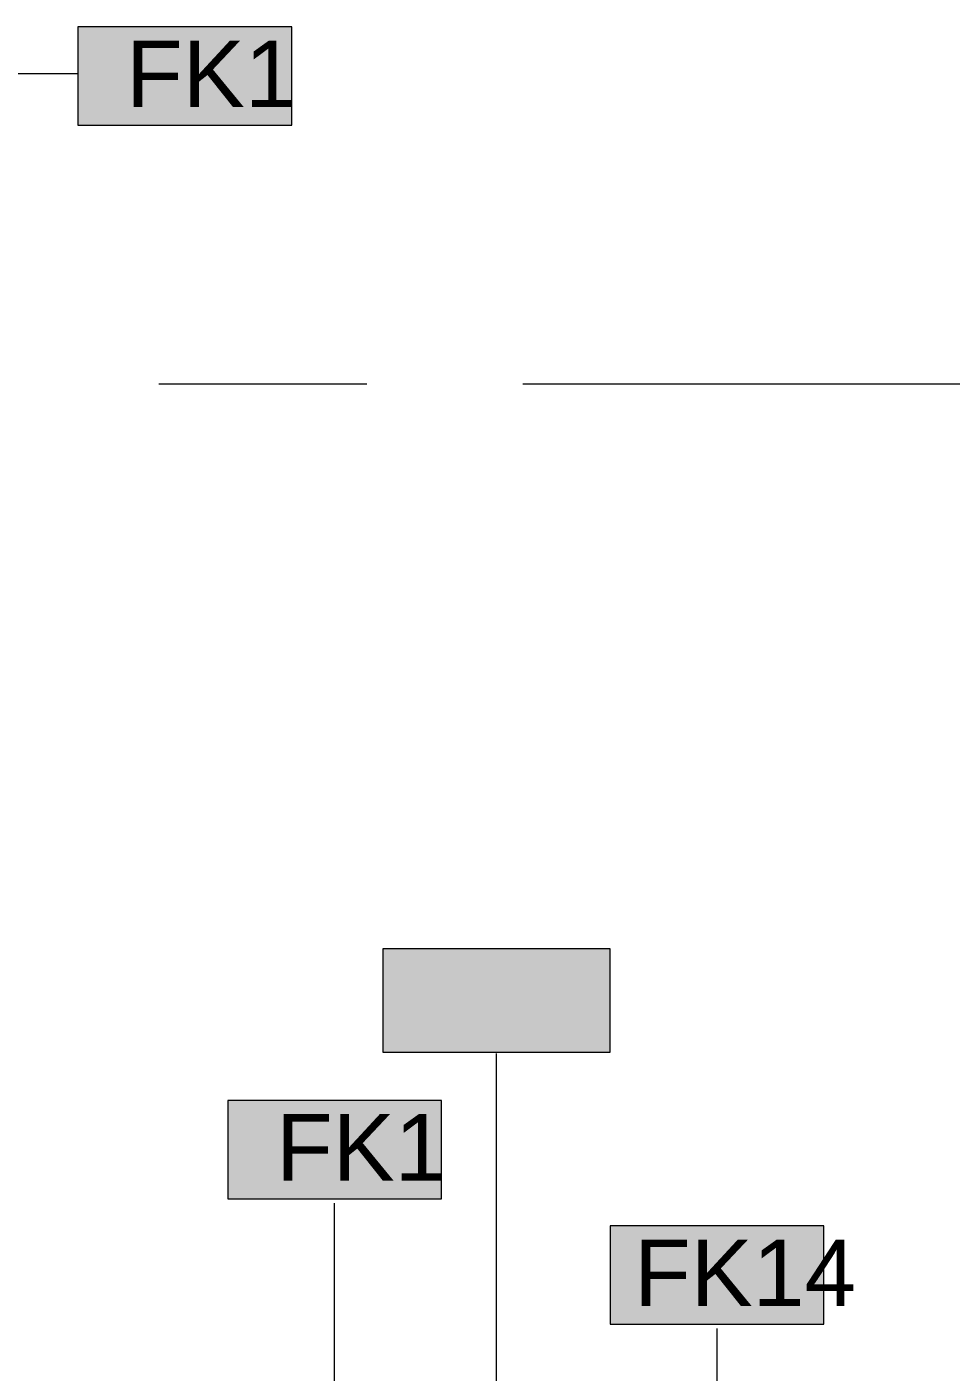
# Model space of a CAD drawing. Header units: millimetres. Extents: x -3817 to 677485, y -22715 to 103890.
# Drawn here: x 4438 to 7260, y 2493 to 6601 of the extents above; entities that cross this region are included whole.
import ezdxf

# ---------------------------------------------------------------- set-up
doc = ezdxf.new("R2010")
doc.units = ezdxf.units.MM
doc.layers.add('PDF _Геометрия', color=7, linetype='Continuous', true_color=0x1d1d1d)
doc.layers.add('PDF _Сплошная заливка', color=7, linetype='Continuous', true_color=0xffffff)
doc.layers.add('PDF _Текст', color=7, linetype='Continuous')
doc.styles.add('PDF GOST-Common', font='arial.ttf')

msp = doc.modelspace()

# ---------------------------------------------------------------- linework, layer by layer
at = {"layer": 'PDF _Геометрия', "color": 7, "lineweight": 9}
for points in [[(5246.7, 6601.1), (4593.6, 6601.1), (4593.6, 6301.1), (5246.7, 6301.1)], [(6218.8, 3785.6), (5524.8, 3785.6), (5524.8, 3470.3), (6218.8, 3470.3)], [(6218.8, 3785.6), (5524.8, 3785.6), (5524.8, 3470.3), (6218.8, 3470.3)], [(5704.2, 3322.5), (5051.1, 3322.5), (5051.1, 3022.5), (5704.2, 3022.5)], [(6871.9, 2939.6), (6218.8, 2939.6), (6218.8, 2639.6), (6871.9, 2639.6)]]:
    msp.add_lwpolyline(points, close=True, dxfattribs=at)
for points in [[(3993.8, 6459.2), (4593.6, 6459.2)], [(5522.8, 2441.3), (5871.8, 2441.3), (5871.8, 3466.1)], [(5377.6, 2431.9), (5377.6, 3008.6)], [(7065.8, 1960.7), (6545.4, 1960.7), (6545.4, 2625.7)]]:
    msp.add_lwpolyline(points, dxfattribs=at)
at = {"layer": 'PDF _Геометрия', "color": 253, "lineweight": 9, "true_color": 0xaaaaaa}
for points in [[(4840.6, 5511.3), (5475.6, 5511.3)], [(5951.9, 5511.3), (7539.4, 5511.3)]]:
    msp.add_lwpolyline(points, dxfattribs=at)
at = {"layer": 'PDF _Сплошная заливка', "lineweight": 9, "transparency": 33554559}
for points in [[(5246.7, 6601.1), (4593.6, 6601.1), (5246.7, 6301.1), (4593.6, 6301.1)], [(6218.8, 3785.6), (5524.8, 3785.6), (6218.8, 3470.3), (5524.8, 3470.3)], [(5704.2, 3322.5), (5051.1, 3322.5), (5704.2, 3022.5), (5051.1, 3022.5)], [(6871.9, 2939.6), (6218.8, 2939.6), (6871.9, 2639.6), (6218.8, 2639.6)]]:
    msp.add_solid(points, dxfattribs=at)

# ---------------------------------------------------------------- texts
at = {"layer": 'PDF _Текст', "char_height": 203.2, "attachment_point": 4, "style": 'PDF GOST-Common'}
for s, insert in [('FK1', (4740.7, 6457.7)), ('FK1', (5198.2, 3179.1)), ('FK14', (6291.7, 2796.2))]:
    msp.add_mtext(s, dxfattribs=dict(at, insert=insert))

doc.saveas('drawing.dxf')
